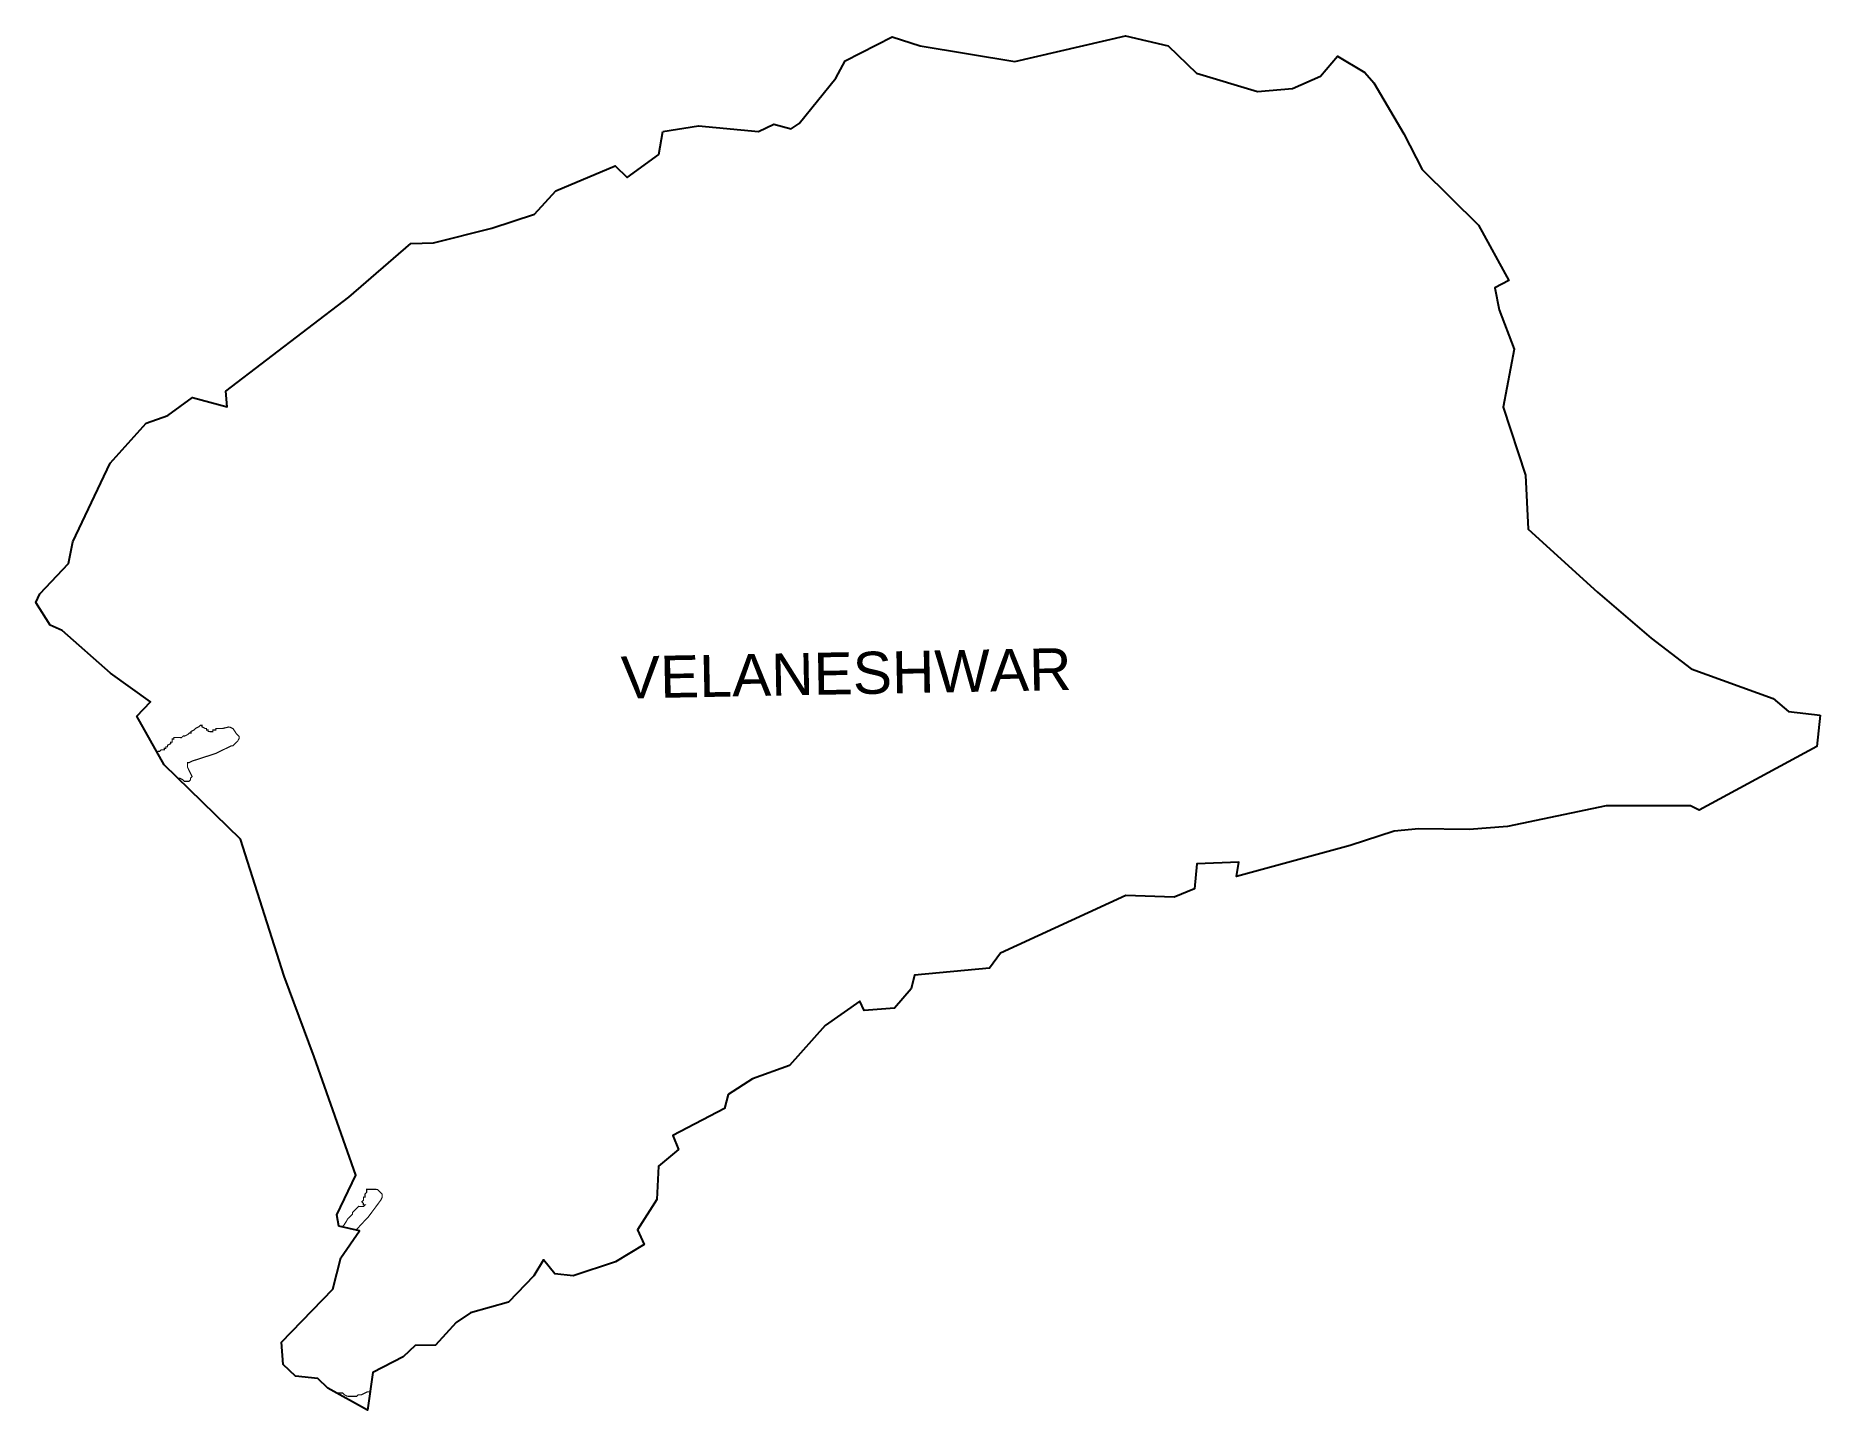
# Model space of a CAD drawing. Header units: metres. Extents: x 309094 to 313706, y 1921451 to 1925003.
import ezdxf

# ---------------------------------------------------------------- set-up
doc = ezdxf.new("R2010")
doc.units = ezdxf.units.M
for name, color, linetype in [('HAZARDS LINE', 1, 'Continuous'), ('village', 3, 'Continuous'), ('VILLAGE NAME', 250, 'Continuous')]:
    doc.layers.add(name, color=color, linetype=linetype)
doc.styles.get("Standard").update_dxf_attribs({"font": 'simplex.shx'})

msp = doc.modelspace()

# ---------------------------------------------------------------- linework, layer by layer
at = {"layer": 'HAZARDS LINE', "lineweight": 18}
for points in [[(309460.9, 1923084.8, 3.02, 3.02, 0), (309466.2, 1923084.7, 3.02, 3.02, 0), (309474.3, 1923080.6, 3.02, 3.02, 0), (309478.2, 1923076.6, 3.02, 3.02, 0), (309490.3, 1923076.5, 3.02, 3.02, 0), (309494.4, 1923080.5, 3.02, 3.02, 0), (309494.4, 1923084.5, 3.02, 3.02, 0), (309498.5, 1923088.5, 3.02, 3.02, 0), (309490.6, 1923104.7, 3.02, 3.02, 0), (309486.6, 1923112.8, 3.02, 3.02, 0), (309486.7, 1923124.8, 3.02, 3.02, 0), (309490.7, 1923124.8, 3.02, 3.02, 0), (309498.8, 1923128.8, 3.02, 3.02, 0), (309559.4, 1923148.4, 3.02, 3.02, 0), (309599.9, 1923168.2, 3.02, 3.02, 0), (309603.9, 1923168.1, 3.02, 3.02, 0), (309612, 1923176.1, 3.02, 3.02, 0), (309616.1, 1923180.1, 3.02, 3.02, 0), (309620.2, 1923188.1, 3.02, 3.02, 0), (309620.2, 1923192.2, 3.02, 3.02, 0), (309612.2, 1923200.3, 3.02, 3.02, 0), (309604.3, 1923212.5, 3.02, 3.02, 0), (309596.3, 1923216.5, 3.02, 3.02, 0), (309592.2, 1923216.6, 3.02, 3.02, 0), (309576.1, 1923212.7, 3.02, 3.02, 0), (309560, 1923212.8, 3.02, 3.02, 0), (309559.9, 1923208.8, 3.02, 3.02, 0), (309551.9, 1923208.9, 3.02, 3.02, 0), (309551.9, 1923204.8, 3.02, 3.02, 0), (309539.8, 1923205, 3.02, 3.02, 0), (309539.8, 1923209, 3.02, 3.02, 0), (309535.8, 1923209, 3.02, 3.02, 0), (309535.8, 1923213, 3.02, 3.02, 0), (309531.8, 1923213.1, 3.02, 3.02, 0), (309523.8, 1923217.2, 3.02, 3.02, 0), (309523.8, 1923221.2, 3.02, 3.02, 0), (309519.8, 1923221.2, 3.02, 3.02, 0), (309515.7, 1923217.2, 3.02, 3.02, 0), (309507.6, 1923213.3, 3.02, 3.02, 0), (309503.6, 1923209.3, 3.02, 3.02, 0), (309495.5, 1923205.3, 3.02, 3.02, 0), (309495.4, 1923201.3, 3.02, 3.02, 0), (309491.4, 1923201.3, 3.02, 3.02, 0), (309487.4, 1923197.4, 3.02, 3.02, 0), (309479.3, 1923193.4, 3.02, 3.02, 0), (309475.2, 1923193.4, 3.02, 3.02, 0), (309471.2, 1923189.4, 3.02, 3.02, 0), (309451, 1923189.6, 3.02, 3.02, 0), (309451, 1923185.6, 3.02, 3.02, 0), (309447, 1923185.6, 3.02, 3.02, 0), (309446.9, 1923177.6, 3.02, 3.02, 0), (309442.9, 1923177.6, 3.02, 3.02, 0), (309442.8, 1923173.6, 3.02, 3.02, 0), (309434.8, 1923169.6, 3.02, 3.02, 0), (309434.7, 1923165.6, 3.02, 3.02, 0), (309430.7, 1923165.6, 3.02, 3.02, 0), (309430.7, 1923161.6, 3.02, 3.02, 0), (309426.6, 1923161.6, 3.02, 3.02, 0), (309426.6, 1923157.6, 3.02, 3.02, 0), (309418.5, 1923157.7, 3.02, 3.02, 0), (309414.5, 1923153.7, 3.02, 3.02, 0), (309410.4, 1923153.7, 3.02, 3.02, 0), (309407.9, 1923151.2, 3.02, 3.02, 0)], [(309922.5, 1921917.1, 3.02, 3.02, 0), (309937.5, 1921933.8, 3.02, 3.02, 0), (309952.9, 1921949.6, 3.02, 3.02, 0), (309985.5, 1921993.6, 3.02, 3.02, 0), (309989.6, 1922001.7, 3.02, 3.02, 0), (309989.7, 1922009.7, 3.02, 3.02, 0), (309981.7, 1922017.8, 3.02, 3.02, 0), (309977.7, 1922021.9, 3.02, 3.02, 0), (309949.5, 1922022.1, 3.02, 3.02, 0), (309949.4, 1922014.1, 3.02, 3.02, 0), (309945.4, 1922010.1, 3.02, 3.02, 0), (309945.3, 1922002, 3.02, 3.02, 0), (309941.3, 1922002.1, 3.02, 3.02, 0), (309941.2, 1921994, 3.02, 3.02, 0), (309937.1, 1921990, 3.02, 3.02, 0), (309941.1, 1921986, 3.02, 3.02, 0), (309941.1, 1921981.9, 3.02, 3.02, 0), (309945.1, 1921981.9, 3.02, 3.02, 0), (309941.1, 1921977.9, 3.02, 3.02, 0), (309929, 1921978, 3.02, 3.02, 0), (309920.8, 1921970, 3.02, 3.02, 0), (309916.8, 1921966, 3.02, 3.02, 0), (309912.7, 1921962, 3.02, 3.02, 0), (309912.7, 1921958, 3.02, 3.02, 0), (309900.5, 1921946, 3.02, 3.02, 0), (309896.4, 1921938, 3.02, 3.02, 0), (309893.4, 1921934.2, 3.02, 3.02, 0), (309891.3, 1921930.2, 3.02, 3.02, 0), (309887.3, 1921926.2, 3.02, 3.02, 0), (309885.4, 1921925.3, 3.02, 3.02, 0)]]:
    msp.add_lwpolyline(points, format="xyseb", dxfattribs=at)
at = {"layer": 'HAZARDS LINE', "lineweight": 18, "const_width": 3.02}
msp.add_lwpolyline([(309958.1, 1921499.1), (309951.8, 1921499.1), (309943.7, 1921495.2), (309935.6, 1921491.2), (309927.6, 1921491.3), (309923.5, 1921487.3), (309899.4, 1921487.5), (309891.4, 1921491.6), (309887.4, 1921495.7), (309871.5, 1921495.8)], dxfattribs=at)
at = {"layer": 'village', "flags": 128}
msp.add_lwpolyline([(310704.2, 1924696.3), (310714.6, 1924755.9)], dxfattribs=at)
at = {"layer": 'village', "color": 3, "true_color": 0x00ff00}
for points in [[(310714.6, 1924755.9, 0), (310806.7, 1924770.5, 0), (310962.2, 1924755.9, 0), (311002, 1924774.1, 0), (311046.5, 1924762.5, 0), (311067.6, 1924776, 0), (311162, 1924893.3, 0), (311186.4, 1924937.9, 0), (311307.3, 1925000, 0), (311379.9, 1924976.5, 0), (311624.3, 1924936.1, 0), (311910.2, 1925003.1, 0), (312020.6, 1924976.5, 0), (312094.2, 1924906.1, 0), (312251.5, 1924858.6, 0), (312341.8, 1924866.5, 0), (312414.1, 1924898.2, 0), (312458.3, 1924950.2, 0), (312528.8, 1924907.7, 0), (312552.3, 1924881, 0), (312629.8, 1924749.1, 0), (312677.1, 1924657.4, 0), (312822.8, 1924513.8, 0), (312901, 1924370.2, 0), (312864.7, 1924351.9, 0), (312876, 1924295, 0), (312914.7, 1924193.5, 0), (312886.5, 1924043, 0), (312944.4, 1923867.3, 0), (312951.4, 1923728, 0), (313130.7, 1923565.4, 0), (313269, 1923446.1, 0), (313372.1, 1923366.8, 0), (313584.5, 1923290.6, 0), (313623.7, 1923256.9, 0), (313706.1, 1923247.5, 0)], [(313706.1, 1923247.5, 0), (313697.4, 1923166.4, 0), (313393.4, 1923002, 0), (313370.5, 1923013.5, 0), (313152.3, 1923013.4, 0), (312897.9, 1922959.5, 0), (312799, 1922952, 0), (312668.8, 1922953.8, 0), (312604.9, 1922947.9, 0), (312491.2, 1922910.2, 0), (312197.5, 1922830.8, 0), (312203.7, 1922867.8, 0), (312095, 1922862.8, 0), (312088.8, 1922798.8, 0), (312036.1, 1922776.9, 0), (311911.5, 1922781.7, 0), (311587.6, 1922632.3, 0), (311559.2, 1922593.2, 0), (311365.5, 1922575.6, 0), (311356.9, 1922539.8, 0), (311313.5, 1922489.9, 0), (311235.1, 1922484.6, 0), (311223.7, 1922508.4, 0), (311134, 1922445.6, 0), (311042, 1922341.9, 0), (310946.2, 1922307.3, 0), (310883.9, 1922267, 0), (310874.3, 1922230.8, 0), (310740.8, 1922161.5, 0), (310755.4, 1922124.9, 0), (310703.9, 1922081.6, 0), (310699.8, 1921996.2, 0), (310649.6, 1921917.2, 0), (310666.4, 1921879.9, 0), (310592.7, 1921834.7, 0), (310483.5, 1921798.7, 0), (310435.9, 1921804, 0), (310406.9, 1921839.8, 0), (310381.3, 1921798.6, 0), (310316.3, 1921731, 0), (310218, 1921703, 0), (310180.7, 1921678.2, 0), (310127, 1921619.8, 0), (310074.8, 1921619, 0), (310044.1, 1921589, 0), (309965.2, 1921549.2, 0), (309951.3, 1921451.2, 0), (309849, 1921508.4, 0), (309823.2, 1921533.1, 0), (309765.7, 1921539.4, 0), (309734, 1921569.8, 0), (309729.1, 1921627.2, 0), (309862.3, 1921764.6, 0), (309883.1, 1921845.1, 0), (309931.1, 1921915.2, 0), (309877.9, 1921926.9, 0), (309872.2, 1921956.6, 0), (309921.8, 1922058.4, 0), (309813.6, 1922364.4, 0), (309736, 1922572.8, 0), (309623.4, 1922926.7, 0), (309426.2, 1923118.6, 0), (309355.5, 1923244.9, 0), (309390.8, 1923282, 0), (309287.2, 1923355.9, 0), (309162.4, 1923466.4, 0), (309131.8, 1923480.1, 0), (309094.2, 1923538.3, 0), (309104.5, 1923560.6, 0), (309178.8, 1923639.1, 0), (309189.9, 1923695.4, 0), (309286.6, 1923898.4, 0), (309379.4, 1924001.9, 0), (309436.1, 1924021.4, 0), (309499.1, 1924068.1, 0), (309588.8, 1924044.1, 0), (309585.4, 1924084.6, 0), (309903.7, 1924327.5, 0), (310063.3, 1924465.7, 0), (310122.5, 1924467.8, 0), (310272.7, 1924505.7, 0), (310383.4, 1924541.6, 0), (310438.5, 1924602.6, 0), (310591.5, 1924666.8, 0), (310622.3, 1924636.6, 0), (310704.2, 1924696.3, 0)]]:
    msp.add_polyline3d(points, dxfattribs=at)

# ---------------------------------------------------------------- texts
at = {"layer": 'VILLAGE NAME', "insert": (310605.3, 1923398.8), "char_height": 108.748, "attachment_point": 1, "rotation": 1.1028}
msp.add_mtext_dynamic_manual_height_columns('{\\fArial|b0|i0|c0|p34;VELANESHWAR}', width=1571.314, gutter_width=543.7, heights=[0], dxfattribs=at)

doc.saveas('drawing.dxf')
